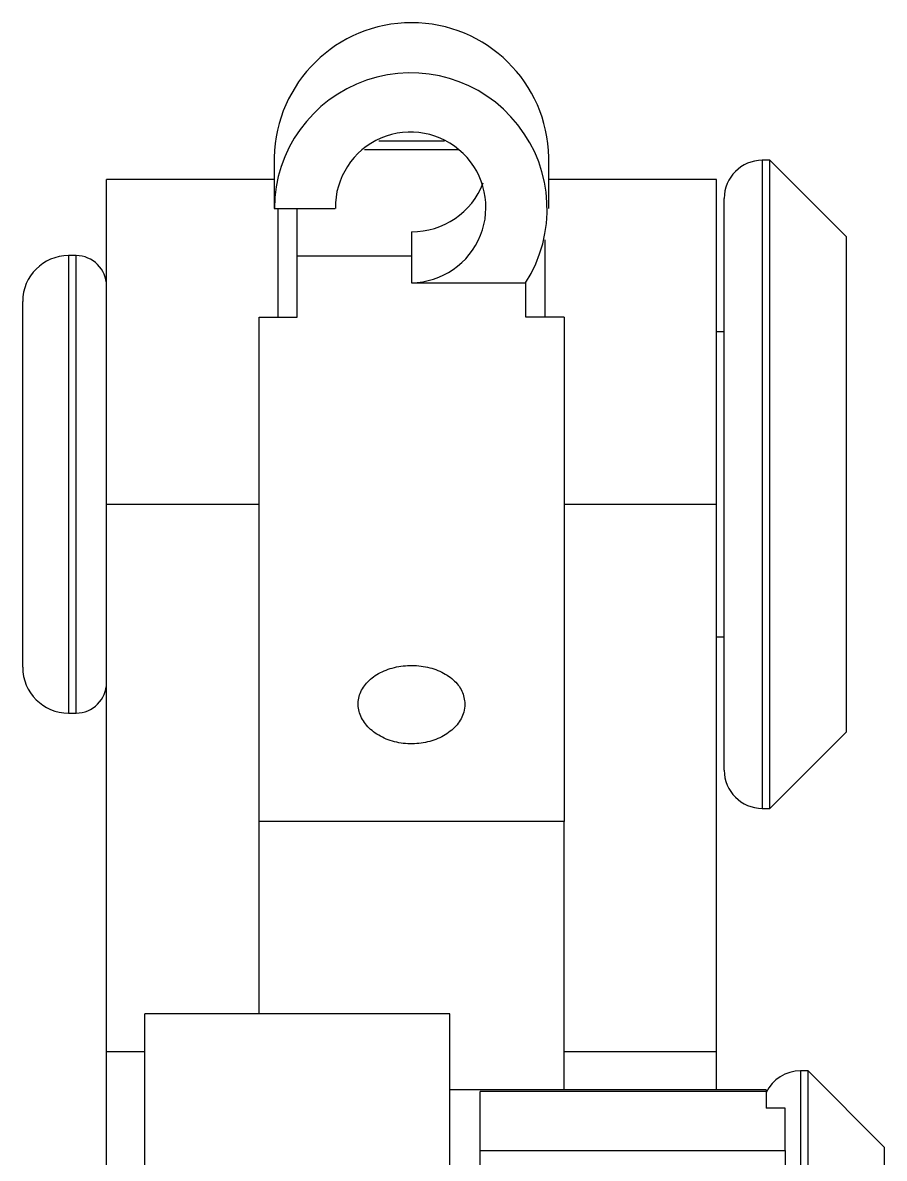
# Model space of a CAD drawing. Header units: millimetres. Extents: x 15 to 1184, y 5 to 836.
# Drawn here: x 403.13 to 425.73, y 549.09 to 578.88 of the extents above; entities that cross this region are included whole.
import ezdxf

# ---------------------------------------------------------------- set-up
doc = ezdxf.new("R2010")
doc.units = ezdxf.units.MM
doc.layers.get('0').update_dxf_attribs({"lineweight": 18})

msp = doc.modelspace()

# ---------------------------------------------------------------- linework, layer by layer
at = {"color": 7, "linetype": 'Continuous', "lineweight": 25}
for p, q in [((414.567, 575.546), (412.1, 575.546)), ((414.194, 575.771), (412.474, 575.771)), ((409.734, 575.345), (409.734, 574.011)), ((416.934, 574.011), (416.934, 575.345)), ((422.734, 575.271), (422.534, 575.271)), ((422.534, 575.271), (422.534, 566.771)), ((424.734, 573.271), (422.734, 575.271)), ((422.734, 566.771), (422.734, 575.271)), ((409.734, 574.771), (405.334, 574.771)), ((405.334, 566.245), (405.334, 574.771)), ((421.334, 574.771), (416.934, 574.771)), ((421.334, 566.245), (421.334, 574.771)), ((421.534, 566.771), (421.534, 574.271)), ((409.734, 574.011), (411.334, 574.011)), ((409.834, 573.369), (409.834, 574.011)), ((410.334, 572.767), (410.334, 574.011)), ((409.834, 571.158), (409.834, 573.369)), ((413.334, 573.396), (413.334, 572.767)), ((416.834, 571.158), (416.834, 573.189)), ((424.734, 573.271), (424.734, 566.771)), ((404.534, 572.771), (404.334, 572.771)), ((404.334, 572.771), (404.334, 566.771)), ((404.534, 566.771), (404.534, 572.771)), ((410.334, 572.767), (413.334, 572.767)), ((410.334, 571.158), (410.334, 572.767)), ((413.334, 572.767), (413.334, 572.061)), ((413.334, 572.061), (416.327, 572.061)), ((416.334, 571.158), (416.334, 572.071)), ((403.134, 566.771), (403.134, 571.571)), ((409.334, 571.158), (410.334, 571.158)), ((409.334, 557.924), (409.334, 571.158)), ((417.334, 571.158), (416.334, 571.158)), ((417.334, 571.158), (417.334, 557.924)), ((421.534, 570.771), (421.334, 570.771)), ((403.134, 561.971), (403.134, 566.771)), ((404.334, 566.771), (404.334, 560.771)), ((404.534, 560.771), (404.534, 566.771)), ((421.534, 559.271), (421.534, 566.771)), ((422.534, 566.771), (422.534, 558.271)), ((422.734, 558.271), (422.734, 566.771)), ((424.734, 566.771), (424.734, 560.271)), ((405.334, 551.893), (405.334, 566.245)), ((409.334, 566.245), (405.334, 566.245)), ((421.334, 566.245), (417.334, 566.245)), ((421.334, 551.893), (421.334, 566.245)), ((421.334, 562.771), (421.534, 562.771)), ((404.334, 560.771), (404.534, 560.771)), ((422.734, 558.271), (424.734, 560.271)), ((422.534, 558.271), (422.734, 558.271)), ((417.334, 557.924), (409.334, 557.924)), ((409.334, 552.885), (409.334, 557.924)), ((417.334, 550.885), (417.334, 557.924)), ((414.334, 552.885), (406.334, 552.885)), ((406.334, 543.327), (406.334, 552.885)), ((414.334, 543.327), (414.334, 552.885)), ((405.334, 548.885), (405.334, 551.893)), ((405.334, 551.893), (406.334, 551.893)), ((417.334, 551.893), (421.334, 551.893)), ((421.334, 550.885), (421.334, 551.893)), ((423.734, 551.385), (423.534, 551.385)), ((423.534, 551.385), (423.534, 534.385)), ((425.734, 549.385), (423.734, 551.385)), ((423.734, 534.385), (423.734, 551.385)), ((422.634, 550.885), (414.334, 550.885)), ((422.634, 550.841), (415.134, 550.841)), ((415.134, 549.299), (415.134, 550.841)), ((422.634, 550.885), (422.634, 550.841)), ((422.634, 550.841), (422.634, 550.41)), ((423.134, 550.41), (422.634, 550.41)), ((423.134, 549.299), (423.134, 550.41)), ((415.134, 549.299), (423.134, 549.299)), ((415.134, 544.203), (415.134, 549.299)), ((423.134, 549.299), (423.134, 544.203)), ((425.734, 549.385), (425.734, 536.385))]:
    msp.add_line(p, q, dxfattribs=at)
for centre, radius, start, end in [((413.334, 575.28), 3.601, 1.0452, 178.9548), ((413.312, 573.988), 3.578, 327.4073, 179.643), ((413.309, 574.036), 1.975, 270.7177, 180.7362), ((422.534, 574.271), 1, 90, 180), ((413.349, 575.391), 1.995, 269.5543, 339.0705), ((404.334, 571.571), 1.2, 90, 180), ((404.534, 571.971), 0.8, 0, 90), ((404.334, 561.971), 1.2, 180, 270), ((404.534, 561.571), 0.8, 270, 0), ((422.534, 559.271), 1, 180, 270), ((423.534, 550.385), 1, 90, 154.1581)]:
    msp.add_arc(centre, radius, start, end, dxfattribs=at)
msp.add_open_spline([(414.734, 561.01), (414.718, 561.125), (414.687, 561.356), (414.446, 561.658), (414.09, 561.885), (413.646, 562.014), (413.168, 562.032), (412.708, 561.936), (412.319, 561.738), (412.045, 561.456), (411.915, 561.121), (411.945, 560.769), (412.132, 560.44), (412.455, 560.173), (412.878, 560), (413.351, 559.944), (413.82, 560.009), (414.235, 560.187), (414.548, 560.457), (414.711, 560.747), (414.727, 560.936), (414.734, 561.01)], degree=3, knots=[0, 0, 0, 0, 0.411948, 0.823928, 1.235187, 1.6459, 2.056437, 2.466943, 2.877459, 3.288076, 3.699075, 4.110926, 4.52387, 4.937311, 5.349837, 5.760284, 6.168986, 6.577703, 6.988169, 7.400692, 7.662773, 7.662773, 7.662773, 7.662773], dxfattribs=at)

doc.saveas('drawing.dxf')
